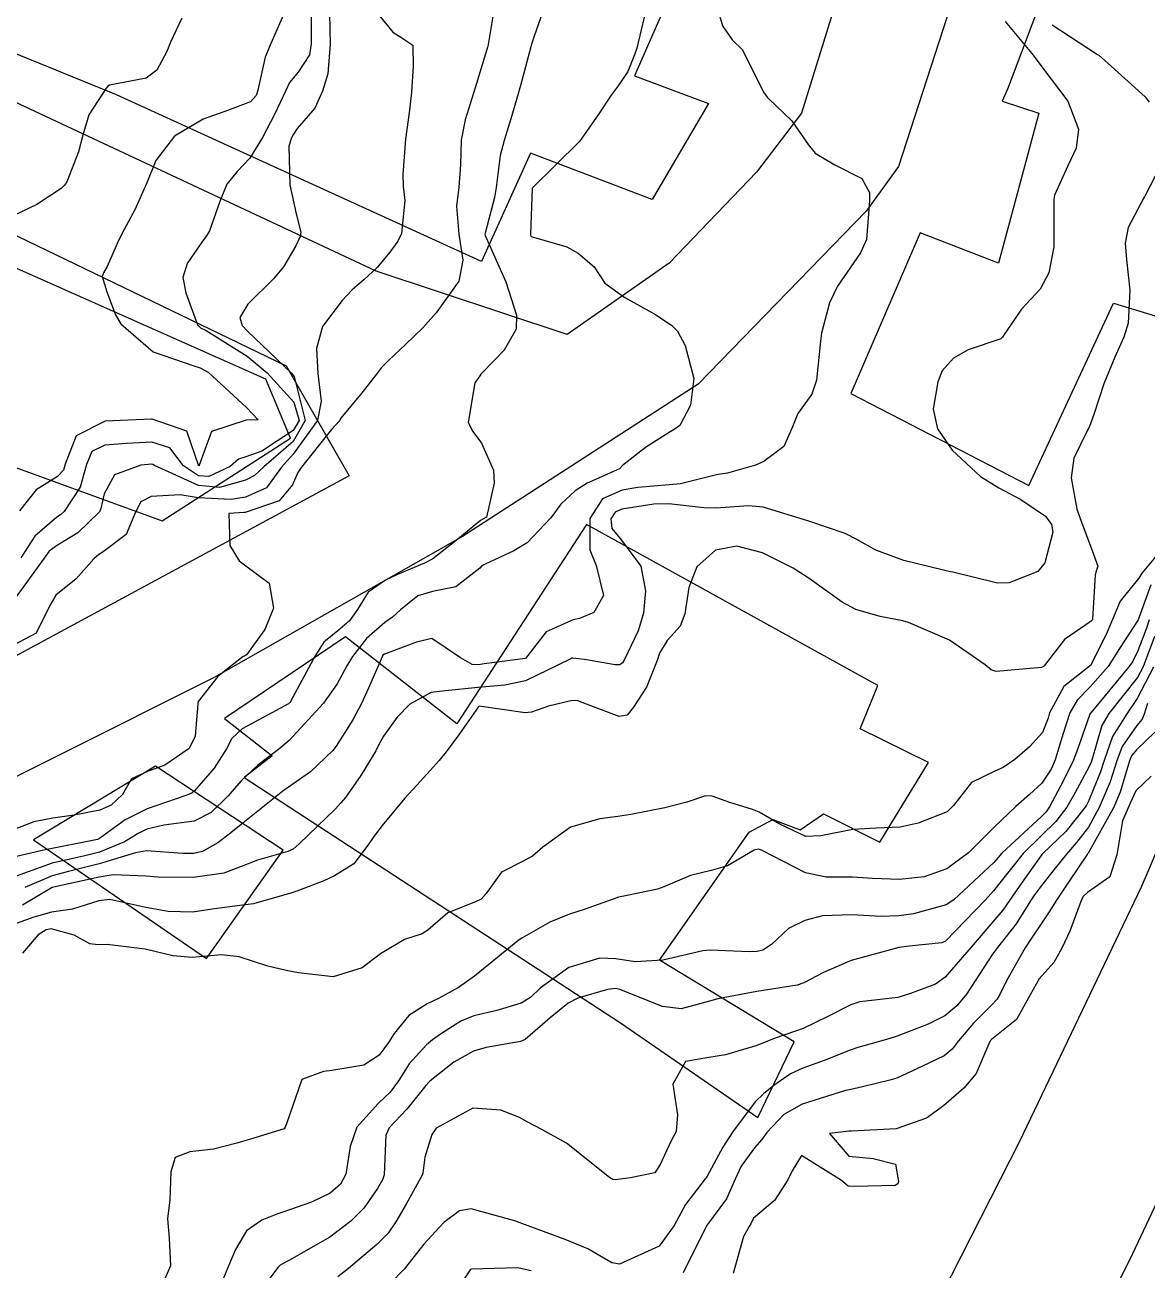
# Model space of a CAD drawing. Header units: metres. Extents: x 318500 to 325275, y 7408834 to 7428799.
# Drawn here: x 323487.3 to 323535, y 7419790 to 7419842.9 of the extents above; entities that cross this region are included whole.
import ezdxf

# ---------------------------------------------------------------- set-up
doc = ezdxf.new("R2010")
doc.units = ezdxf.units.M
doc.header["$MEASUREMENT"] = 0
for name, color, linetype in [('Curvas de Nivel 1m', 11, 'Continuous'), ('Curvas de Nivel 5m', 15, 'Continuous'), ('Edificações', 30, 'Continuous'), ('Vias Primárias', 230, 'Continuous')]:
    doc.layers.add(name, color=color, linetype=linetype)

msp = doc.modelspace()

# ---------------------------------------------------------------- linework, layer by layer
at = {"layer": 'Curvas de Nivel 1m', "flags": 128}
for points, elevation in [([(323509.466, 7419843.992), (323508.915, 7419842.458), (323508.804, 7419842.108), (323508.777, 7419842.001), (323508.385, 7419840.507), (323508.248, 7419840.006), (323507.937, 7419838.936), (323507.643, 7419838.012), (323507.481, 7419837.376), (323507.305, 7419836.015), (323507.239, 7419835.6), (323506.829, 7419834.02), (323506.834, 7419833.985), (323507.718, 7419832.011), (323508.166, 7419830.596), (323508.152, 7419830.006), (323507.642, 7419829.106), (323506.722, 7419828.161), (323506.655, 7419828.087), (323506.606, 7419828.022), (323506.405, 7419827.714), (323506.122, 7419826.029), (323506.313, 7419825.645), (323506.687, 7419825.163), (323507.198, 7419824.015), (323507.218, 7419823.458), (323506.892, 7419822.017), (323506.734, 7419821.924), (323506.638, 7419821.869), (323505.676, 7419821.08), (323504.622, 7419820.237), (323504.263, 7419820.055), (323503.117, 7419819.568), (323502.609, 7419819.34), (323501.866, 7419818.818), (323501.411, 7419818.092), (323501.072, 7419817.606), (323500.576, 7419817.176), (323499.983, 7419816.695), (323499.621, 7419816.114), (323498.573, 7419814.171), (323498.544, 7419814.13), (323498.53, 7419814.114), (323498.481, 7419814.082), (323496.519, 7419813.015), (323496.078, 7419812.601), (323495.843, 7419812.167), (323495.324, 7419811.345), (323494.483, 7419810.374), (323494.376, 7419810.287), (323494.124, 7419810.185), (323492.471, 7419809.622), (323491.543, 7419809.145), (323490.452, 7419808.354), (323490.373, 7419808.309), (323490.011, 7419808.237), (323488.447, 7419807.937), (323488.02, 7419807.841), (323486.442, 7419807.477)], 741), ([(323501.733, 7419844.092), (323502.915, 7419842.617), (323503.254, 7419842.416), (323503.764, 7419842.067), (323503.784, 7419841.179), (323503.715, 7419840.067), (323503.625, 7419839.313), (323503.452, 7419838.071), (323503.335, 7419836.573), (323503.354, 7419836.072), (323503.424, 7419835.468), (323503.289, 7419834.073), (323503.131, 7419833.739), (323502.788, 7419833.276), (323502.245, 7419832.619), (323501.681, 7419832.091), (323501.185, 7419831.676), (323500.761, 7419831.225), (323499.929, 7419830.112), (323499.67, 7419829.182), (323499.724, 7419828.115), (323499.867, 7419826.948), (323499.708, 7419826.115), (323498.676, 7419824.69), (323498.188, 7419824.137), (323497.544, 7419823.26), (323496.65, 7419822.858), (323496.048, 7419822.767), (323494.65, 7419822.831), (323493.884, 7419822.959), (323492.65, 7419822.893), (323492.203, 7419822.661), (323491.98, 7419822.22), (323491.584, 7419821.268), (323490.614, 7419820.538), (323490.426, 7419820.429), (323490.208, 7419820.244), (323489.459, 7419819.394), (323488.594, 7419818.697), (323488.346, 7419818.264), (323487.766, 7419817.078), (323486.562, 7419816.448)], 743), ([(323507.23, 7419843.714), (323506.946, 7419842.02), (323506.94, 7419841.989), (323506.908, 7419841.884), (323506.469, 7419840.443), (323506.348, 7419840.028), (323505.996, 7419838.9), (323505.821, 7419838.035), (323505.788, 7419836.984), (323505.717, 7419836.037), (323505.627, 7419835.229), (323505.727, 7419834.036), (323505.89, 7419832.927), (323505.714, 7419832.036), (323504.756, 7419830.696), (323504.193, 7419830.058), (323503.455, 7419829.354), (323502.729, 7419828.669), (323502.438, 7419828.369), (323502.218, 7419828.085), (323501.563, 7419827.235), (323500.692, 7419826.208), (323500.67, 7419826.121), (323500.654, 7419826.101), (323500.314, 7419825.734), (323499.023, 7419824.125), (323498.878, 7419823.916), (323498.659, 7419823.387), (323498.087, 7419822.7), (323496.641, 7419822.21), (323496.592, 7419822.209), (323495.944, 7419822.167), (323495.983, 7419820.803), (323496.385, 7419820.162), (323496.608, 7419819.987), (323497.658, 7419819.201), (323497.838, 7419818.141), (323497.482, 7419817.24), (323496.697, 7419816.158), (323496.607, 7419816.111), (323496.559, 7419816.09), (323495.482, 7419815.235), (323494.651, 7419814.179), (323494.626, 7419814.083), (323494.515, 7419812.701), (323494.263, 7419812.184), (323493.223, 7419811.476), (323492.495, 7419811.2), (323491.814, 7419810.897), (323491.422, 7419810.226), (323490.941, 7419809.765), (323490.47, 7419809.558), (323489.368, 7419809.345), (323488.464, 7419809.214), (323487.667, 7419809.066), (323486.455, 7419808.597)], 742), ([(323500.218, 7419843.406), (323500.258, 7419842.11), (323500.149, 7419840.854), (323499.932, 7419840.114), (323499.595, 7419839.393), (323498.856, 7419838.525), (323498.691, 7419838.294), (323498.607, 7419838.134), (323498.494, 7419837.783), (323498.544, 7419836.134), (323498.811, 7419834.896), (323499.009, 7419834.127), (323498.981, 7419833.943), (323498.791, 7419833.547), (323498.271, 7419832.644), (323497.845, 7419832.144), (323496.759, 7419831.069), (323496.417, 7419830.499), (323496.514, 7419830.162), (323496.746, 7419829.911), (323498.616, 7419828.132), (323498.718, 7419827.99), (323499.186, 7419826.123), (323498.681, 7419825.22), (323497.431, 7419824.149), (323497.039, 7419823.78), (323496.661, 7419823.578), (323495.552, 7419823.276), (323494.658, 7419823.352), (323492.784, 7419824.208), (323492.714, 7419824.253), (323492.671, 7419824.266), (323492.208, 7419824.217), (323491.088, 7419823.809), (323490.651, 7419823), (323490.508, 7419822.375), (323490.448, 7419822.242), (323489.529, 7419821.348), (323488.618, 7419820.798), (323488.319, 7419820.56), (323488.098, 7419820.268), (323486.87, 7419818.563)], 744), ([(323498.37, 7419843.584), (323497.734, 7419842.148), (323497.485, 7419841.567), (323497.183, 7419840.155), (323497.107, 7419839.926), (323496.873, 7419839.663), (323495.781, 7419839.256), (323494.861, 7419838.921), (323493.634, 7419838.198), (323492.84, 7419837.162), (323492.461, 7419836.216), (323491.957, 7419835.079), (323491.495, 7419834.23), (323491.258, 7419833.768), (323490.776, 7419832.658), (323490.621, 7419832.393), (323490.562, 7419832.242), (323490.763, 7419831.589), (323491.13, 7419830.611), (323491.354, 7419830.231), (323492.733, 7419829.044), (323494.464, 7419828.444), (323494.723, 7419828.353), (323495.062, 7419828.177), (323496.698, 7419826.669), (323497.19, 7419826.153), (323496.69, 7419826.136), (323495.212, 7419825.648), (323494.67, 7419824.18), (323494.167, 7419825.67), (323492.69, 7419826.18), (323492.659, 7419826.179), (323490.688, 7419826.09), (323489.463, 7419825.471), (323488.99, 7419824.257), (323488.918, 7419824.006), (323488.662, 7419823.741), (323487.756, 7419823.171), (323487.059, 7419822.284)], 746), ([(323516.703, 7419843.668), (323516.92, 7419842.887), (323517.328, 7419842.296), (323517.769, 7419841.877), (323518.673, 7419840.073), (323518.829, 7419839.861), (323518.852, 7419839.833), (323518.879, 7419839.802), (323519.873, 7419838.853), (323520.565, 7419837.843), (323520.855, 7419837.487), (323521.697, 7419836.978), (323522.839, 7419836.406), (323523.165, 7419835.805), (323523.177, 7419835.453), (323523.045, 7419833.806), (323522.794, 7419833.245), (323521.815, 7419831.824), (323521.473, 7419831.126), (323521.127, 7419829.834), (323521.083, 7419829.497), (323520.922, 7419827.837), (323520.714, 7419827.242), (323520.131, 7419826.42), (323519.896, 7419825.848), (323519.529, 7419825.01), (323518.678, 7419824.376), (323518.322, 7419824.218), (323517.143, 7419823.883), (323516.734, 7419823.824), (323516.669, 7419823.809), (323515.146, 7419823.429), (323514.662, 7419823.384), (323513.324, 7419823.269), (323512.658, 7419823.155), (323511.819, 7419822.786), (323511.291, 7419821.96), (323511.292, 7419820.625), (323511.558, 7419819.956), (323511.873, 7419818.679), (323511.451, 7419817.957), (323510.846, 7419817.706), (323510.585, 7419817.655), (323509.425, 7419817.139), (323508.56, 7419816), (323506.801, 7419815.774), (323506.557, 7419815.741), (323506.282, 7419815.749), (323505.79, 7419816.032), (323504.572, 7419816.858), (323503.926, 7419816.703), (323502.562, 7419816.186), (323502.497, 7419816.145), (323502.457, 7419816.081), (323501.886, 7419814.748), (323501.582, 7419814.09), (323501.222, 7419813.4), (323500.513, 7419812.281), (323500.37, 7419812.102), (323499.419, 7419811.193), (323498.486, 7419810.537), (323498.247, 7419810.37), (323497.957, 7419810.138), (323496.468, 7419808.945), (323496.037, 7419808.592), (323495.473, 7419808.17), (323494.833, 7419807.798), (323494.453, 7419807.717), (323493.99, 7419807.724), (323492.446, 7419807.827), (323491.979, 7419807.749), (323490.44, 7419807.273), (323489.139, 7419806.952), (323488.435, 7419806.772), (323487.272, 7419806.277)], 739), ([(323493.945, 7419843.219), (323493.472, 7419842.202), (323493.306, 7419841.802), (323492.892, 7419841.012), (323492.429, 7419840.675), (323490.882, 7419840.377), (323490.801, 7419840.321), (323490.738, 7419840.241), (323490.004, 7419839.107), (323489.738, 7419838.251), (323489.559, 7419837.536), (323489.065, 7419836.258), (323488.97, 7419836.116), (323488.826, 7419835.985), (323487.793, 7419835.297), (323486.808, 7419834.829)], 747), ([(323528.93, 7419843.082), (323530.062, 7419841.713), (323530.894, 7419840.629), (323531.603, 7419839.693), (323532.052, 7419838.504), (323531.953, 7419837.689), (323531.598, 7419836.943), (323531.038, 7419835.698), (323531.006, 7419835.519), (323531.008, 7419833.698), (323530.997, 7419833.499), (323530.787, 7419832.393), (323530.421, 7419831.705), (323529.626, 7419830.858), (323528.867, 7419829.728), (323528.82, 7419829.658), (323528.748, 7419829.597), (323527.37, 7419829.121), (323526.735, 7419828.769), (323526.256, 7419828.236), (323526.075, 7419827.766), (323525.871, 7419826.606), (323526.06, 7419825.766), (323526.687, 7419824.86), (323527.888, 7419823.742), (323528.663, 7419823.258), (323529.608, 7419822.764), (323530.645, 7419822.051), (323530.901, 7419821.697), (323530.964, 7419821.37), (323530.624, 7419820.072), (323530.327, 7419819.704), (323529.108, 7419819.227), (323528.612, 7419819.2), (323526.708, 7419819.67), (323526.619, 7419819.693), (323526.318, 7419819.763), (323524.624, 7419820.17), (323523.444, 7419820.614), (323522.633, 7419821.069), (323522.141, 7419821.323), (323520.64, 7419821.823), (323520.59, 7419821.841), (323518.649, 7419822.432), (323518.029, 7419822.49), (323516.648, 7419822.399), (323516.134, 7419822.411), (323514.65, 7419822.576), (323514.011, 7419822.565), (323512.646, 7419822.346), (323512.364, 7419822.224), (323512.185, 7419821.947), (323512.216, 7419821.527), (323512.631, 7419821.029), (323513.459, 7419819.932), (323513.656, 7419818.877), (323513.563, 7419817.93), (323513.337, 7419817.174), (323512.746, 7419815.938), (323512.679, 7419815.819), (323512.558, 7419815.735), (323512.357, 7419815.742), (323511.061, 7419815.962), (323510.561, 7419816.026), (323510.516, 7419816.016), (323510.453, 7419815.972), (323508.551, 7419815.059), (323507.681, 7419814.876), (323506.548, 7419814.778), (323505.139, 7419814.634), (323504.545, 7419814.554), (323503.638, 7419814.064), (323503.093, 7419813.511), (323502.519, 7419812.707), (323502.296, 7419812.299), (323502.188, 7419812.083), (323501.553, 7419811.03), (323500.898, 7419810.096), (323500.71, 7419809.865), (323500.475, 7419809.62), (323498.931, 7419808.123), (323498.676, 7419807.907), (323498.455, 7419807.808), (323497.162, 7419807.437), (323496.445, 7419807.154), (323495.728, 7419806.88), (323494.438, 7419806.693), (323492.948, 7419806.712), (323492.435, 7419806.758), (323491.028, 7419806.816), (323490.435, 7419806.711), (323488.44, 7419806.27), (323487.175, 7419805.522)], 738), ([(323530.929, 7419842.938), (323532.861, 7419841.68), (323532.91, 7419841.647), (323533.151, 7419841.431), (323534.883, 7419839.871), (323535.057, 7419839.647)], 737), ([(323535.542, 7419836.947), (323534.866, 7419835.649), (323534.854, 7419835.625), (323534.829, 7419835.587), (323534.155, 7419834.315), (323534.038, 7419833.661), (323534.092, 7419832.959), (323534.239, 7419831.658), (323534.156, 7419830.262), (323533.982, 7419829.662), (323533.597, 7419828.807), (323533.125, 7419827.674), (323532.707, 7419826.374), (323532.518, 7419825.866), (323532.416, 7419825.683), (323531.857, 7419824.514), (323531.746, 7419823.689), (323531.983, 7419822.354), (323532.219, 7419821.684), (323532.629, 7419820.594), (323532.868, 7419819.922), (323532.788, 7419819.677), (323532.755, 7419819.541), (323532.645, 7419817.679), (323532.632, 7419817.636), (323532.589, 7419817.585), (323531.451, 7419816.817), (323530.587, 7419815.7), (323530.579, 7419815.681), (323530.56, 7419815.662), (323530.486, 7419815.628), (323528.557, 7419815.456), (323528.344, 7419815.519), (323528.092, 7419815.737), (323526.575, 7419816.791), (323524.826, 7419817.538), (323524.587, 7419817.602), (323523.621, 7419817.795), (323522.594, 7419818.094), (323522.016, 7419818.401), (323520.613, 7419819.4), (323519.923, 7419819.847), (323518.626, 7419820.496), (323517.537, 7419820.784), (323516.627, 7419820.613), (323515.829, 7419819.902), (323515.497, 7419819.016), (323515.327, 7419817.909), (323515.121, 7419817.373), (323514.573, 7419816.771), (323514.252, 7419816.236), (323514.142, 7419815.924), (323513.693, 7419814.784), (323513.145, 7419813.934), (323512.874, 7419813.598), (323512.534, 7419813.54), (323511.447, 7419813.956), (323510.779, 7419814.203), (323510.542, 7419814.219), (323509.529, 7419813.985), (323508.811, 7419813.721), (323508.536, 7419813.701), (323506.586, 7419813.973), (323506.539, 7419813.942), (323505.751, 7419812.802), (323505.183, 7419812.04), (323504.882, 7419811.667), (323504.498, 7419811.244), (323503.929, 7419810.618), (323503.425, 7419810.066), (323502.468, 7419808.912), (323502.111, 7419808.436), (323501.872, 7419808.086), (323501.263, 7419807.276), (323500.44, 7419806.772), (323499.982, 7419806.561), (323498.837, 7419806.124), (323498.533, 7419806.024), (323498.428, 7419805.989), (323496.994, 7419805.579), (323496.42, 7419805.505), (323495.235, 7419805.35), (323494.416, 7419805.225), (323493.366, 7419805.246), (323492.418, 7419805.423), (323490.892, 7419805.756), (323490.422, 7419805.707), (323489.307, 7419805.357), (323488.415, 7419805.231), (323487.664, 7419805.018), (323486.404, 7419804.564)], 737), ([(323535.395, 7419820.406), (323534.755, 7419819.648), (323534.705, 7419819.563), (323534.616, 7419819.415), (323533.818, 7419818.446), (323533.501, 7419817.666), (323533.229, 7419817.022), (323532.56, 7419815.705), (323531.427, 7419814.815), (323530.826, 7419813.697), (323530.761, 7419813.474), (323530.527, 7419812.865), (323529.972, 7419812.255), (323529.342, 7419811.718), (323528.854, 7419811.375), (323528.502, 7419811.21), (323527.498, 7419810.742), (323526.734, 7419809.756), (323526.477, 7419809.485), (323525.236, 7419809.009), (323524.471, 7419808.834), (323523.475, 7419808.8), (323522.469, 7419808.743), (323521.106, 7419808.47), (323520.466, 7419808.445), (323519.364, 7419808.958), (323518.476, 7419809.479), (323518.202, 7419809.588), (323517.234, 7419809.879), (323516.484, 7419810.16), (323516.204, 7419810.174), (323515.412, 7419809.906), (323514.477, 7419809.653), (323513.031, 7419809.377), (323512.473, 7419809.288), (323511.718, 7419809.197), (323510.469, 7419808.833), (323509.283, 7419807.988), (323508.847, 7419807.601), (323508.451, 7419807.397), (323507.532, 7419806.92), (323506.877, 7419806.016), (323506.665, 7419805.779), (323506.425, 7419805.666), (323505.257, 7419805.197), (323504.406, 7419804.464), (323504.161, 7419804.297), (323503.418, 7419804.065), (323502.394, 7419803.453), (323501.619, 7419802.856), (323500.384, 7419802.483), (323498.906, 7419802.643), (323498.386, 7419802.752), (323497.602, 7419802.924), (323496.392, 7419803.329), (323495.641, 7419803.41), (323494.391, 7419803.296), (323493.572, 7419803.372), (323492.394, 7419803.648), (323490.778, 7419803.845), (323490.396, 7419803.842), (323490.037, 7419803.878), (323489.381, 7419804.245), (323488.404, 7419804.51), (323488.19, 7419804.477), (323487.85, 7419804.268), (323487.18, 7419803.487)], 736), ([(323535.048, 7419817.643), (323534.934, 7419817.296), (323534.57, 7419816.325), (323534.347, 7419815.869), (323534.195, 7419815.655), (323532.647, 7419813.784), (323532.557, 7419813.68), (323532.539, 7419813.636), (323532.027, 7419812.175), (323531.835, 7419811.687), (323531.4, 7419810.788), (323530.825, 7419809.697), (323530.682, 7419809.494), (323530.476, 7419809.292), (323528.799, 7419807.725), (323528.636, 7419807.549), (323528.454, 7419807.334), (323526.758, 7419805.755), (323526.427, 7419805.534), (323525.034, 7419805.16), (323524.419, 7419805.074), (323523.668, 7419805.04), (323522.42, 7419805.115), (323521.178, 7419805.069), (323520.416, 7419804.876), (323519.722, 7419804.535), (323519.001, 7419803.854), (323518.64, 7419803.615), (323518.397, 7419803.555), (323518.07, 7419803.538), (323516.397, 7419803.613), (323516.086, 7419803.584), (323514.393, 7419803.183), (323513.208, 7419803.116), (323512.393, 7419803.239), (323511.708, 7419803.265), (323510.389, 7419802.87), (323509.172, 7419801.988), (323508.765, 7419801.603), (323508.37, 7419801.358), (323507.328, 7419801.048), (323506.362, 7419800.818), (323505.8, 7419800.587), (323504.947, 7419800.041), (323504.598, 7419799.794), (323504.343, 7419799.588), (323503.606, 7419798.785), (323503.159, 7419798.062), (323502.807, 7419797.573), (323502.31, 7419797.107), (323501.393, 7419796.084), (323501.108, 7419795.267), (323500.925, 7419794.09), (323500.698, 7419793.659), (323500.258, 7419793.286), (323499.463, 7419792.901), (323498.245, 7419792.477), (323497.986, 7419792.39), (323497.353, 7419792.139), (323496.703, 7419791.677), (323496.227, 7419790.889), (323495.918, 7419790.155), (323495.419, 7419788.945)], 734), ([(323535.274, 7419816.945), (323534.799, 7419815.646), (323534.555, 7419815.193), (323533.335, 7419813.668), (323533.048, 7419813.157), (323532.614, 7419811.678), (323532.591, 7419811.596), (323532.506, 7419811.413), (323531.895, 7419810.28), (323531.558, 7419809.689), (323531.093, 7419809.074), (323530.468, 7419808.466), (323529.706, 7419807.711), (323529.146, 7419807.023), (323528.436, 7419806.126), (323528.089, 7419805.735), (323526.404, 7419803.997), (323526.248, 7419803.916), (323524.851, 7419803.775), (323524.452, 7419803.727), (323524.399, 7419803.718), (323524.316, 7419803.699), (323522.394, 7419803.176), (323521.217, 7419802.656), (323520.384, 7419802.215), (323520.1, 7419802.126), (323518.38, 7419801.86), (323516.719, 7419801.54), (323516.373, 7419801.442), (323515.162, 7419801.114), (323514.369, 7419801.209), (323512.563, 7419801.938), (323512.38, 7419801.982), (323512.044, 7419801.945), (323510.773, 7419801.565), (323510.371, 7419801.355), (323509.605, 7419800.738), (323508.755, 7419799.994), (323508.537, 7419799.807), (323508.346, 7419799.732), (323506.879, 7419799.478), (323506.34, 7419799.323), (323505.508, 7419798.856), (323504.492, 7419798.047), (323504.318, 7419797.856), (323503.513, 7419796.853), (323502.766, 7419796.065), (323502.613, 7419795.749), (323502.549, 7419794.067), (323502.479, 7419793.856), (323502.261, 7419793.486), (323501.679, 7419792.648), (323501.136, 7419792.087), (323500.233, 7419791.417), (323498.528, 7419790.43), (323498.222, 7419790.286), (323498.129, 7419790.223), (323498.046, 7419790.132), (323497.252, 7419789.091)], 733), ([(323535.232, 7419815.64), (323534.547, 7419814.301), (323534.103, 7419813.657), (323533.501, 7419812.69), (323533.144, 7419811.67), (323532.991, 7419811.185), (323532.484, 7419809.972), (323532.387, 7419809.775), (323532.33, 7419809.681), (323531.508, 7419808.652), (323530.516, 7419807.699), (323530.489, 7419807.67), (323530.459, 7419807.63), (323529.658, 7419806.495), (323529.118, 7419805.72), (323528.833, 7419805.315), (323528.416, 7419804.817), (323527.486, 7419803.744), (323526.387, 7419802.459), (323525.98, 7419802.168), (323524.912, 7419801.775), (323524.521, 7419801.635), (323524.377, 7419801.603), (323522.765, 7419801.413), (323522.372, 7419801.292), (323521.402, 7419800.787), (323520.357, 7419800.287), (323520.033, 7419800.165), (323519.117, 7419799.852), (323518.569, 7419799.635), (323518.345, 7419799.546), (323517.055, 7419799.164), (323516.337, 7419799.05), (323515.355, 7419798.884), (323514.813, 7419797.913), (323515.011, 7419796.614), (323514.951, 7419795.91), (323514.732, 7419795.475), (323514.279, 7419794.507), (323514.053, 7419794.143), (323513.018, 7419793.933), (323512.357, 7419793.851), (323512.269, 7419793.857), (323512.118, 7419793.942), (323510.292, 7419795.41), (323509.254, 7419795.986), (323508.624, 7419796.316), (323508.305, 7419796.494), (323507.5, 7419796.816), (323506.309, 7419796.888), (323504.76, 7419796.043), (323504.566, 7419795.776), (323504.281, 7419794.815), (323504.194, 7419794.128), (323504.169, 7419794.051), (323503.488, 7419792.821), (323503.047, 7419792.062), (323502.716, 7419791.584), (323502.23, 7419791.094), (323501.025, 7419790.088), (323500.579, 7419789.73)], 732), ([(323534.988, 7419814.087), (323534.84, 7419813.645), (323534.76, 7419813.423), (323534.533, 7419813.152), (323533.911, 7419812.267), (323533.677, 7419811.662), (323533.402, 7419810.76), (323532.936, 7419809.673), (323532.472, 7419808.84), (323531.971, 7419808.179), (323531.541, 7419807.689), (323531.053, 7419807.092), (323530.439, 7419806.3), (323530.179, 7419805.959), (323530.018, 7419805.706), (323529.396, 7419804.734), (323528.612, 7419803.727), (323528.397, 7419803.44), (323527.293, 7419801.746), (323526.88, 7419801.245), (323526.366, 7419800.82), (323525.657, 7419800.47), (323524.353, 7419799.951), (323524.225, 7419799.909), (323523.788, 7419799.788), (323522.67, 7419799.48), (323522.343, 7419799.365), (323521.238, 7419798.925), (323520.331, 7419798.599), (323519.813, 7419798.36), (323519.112, 7419797.852), (323518.663, 7419797.51), (323518.313, 7419797.163), (323517.35, 7419795.874), (323516.94, 7419795.231), (323516.272, 7419794), (323516.229, 7419793.932), (323516.192, 7419793.891), (323515.349, 7419792.808), (323514.873, 7419791.911), (323514.231, 7419791.033), (323512.553, 7419790.266), (323512.224, 7419790.328), (323511.196, 7419790.922), (323510.233, 7419791.315), (323508.392, 7419791.988), (323508.241, 7419792.056), (323508.142, 7419792.091), (323506.249, 7419792.616), (323505.746, 7419792.529), (323505.089, 7419792.037), (323504.231, 7419791.119), (323503.761, 7419790.518), (323503.4, 7419790.058), (323502.817, 7419789.458)], 731), ([(323535.14, 7419811.001), (323534.491, 7419810.385), (323534.256, 7419809.881), (323534.163, 7419809.655), (323533.922, 7419809.105), (323533.679, 7419807.662), (323533.383, 7419806.729), (323532.436, 7419806.057), (323532.241, 7419805.874), (323532.144, 7419805.683), (323531.682, 7419804.416), (323531.346, 7419803.691), (323531.002, 7419803.086), (323530.387, 7419802.388), (323529.997, 7419801.706), (323529.416, 7419800.662), (323528.351, 7419799.807), (323528.308, 7419799.773), (323528.282, 7419799.731), (323527.699, 7419798.37), (323527.173, 7419797.747), (323526.312, 7419797.001), (323525.599, 7419796.475), (323524.302, 7419796.022), (323522.405, 7419795.912), (323522.301, 7419795.911), (323521.466, 7419795.823), (323522.286, 7419794.851), (323523.324, 7419794.754), (323524.281, 7419794.511), (323524.396, 7419793.779), (323524.37, 7419793.678), (323524.267, 7419793.61), (323522.512, 7419793.561), (323522.267, 7419793.586), (323521.974, 7419793.814), (323520.286, 7419794.888), (323519.883, 7419794.236), (323519.705, 7419793.846), (323519.131, 7419792.978), (323518.245, 7419792.215), (323518.126, 7419791.977), (323518.064, 7419791.863), (323517.812, 7419791.442), (323517.371, 7419789.873)], 729)]:
    msp.add_lwpolyline(points, dxfattribs=dict(at, elevation=elevation))
at = {"layer": 'Curvas de Nivel 5m', "flags": 128}
for points, elevation in [([(323499.461, 7419844.122), (323499.45, 7419842.657), (323499.446, 7419842.122), (323499.372, 7419841.654), (323498.892, 7419840.928), (323498.531, 7419840.489), (323498.364, 7419840.138), (323497.889, 7419839.12), (323497.378, 7419838.152), (323496.841, 7419837.263), (323496.306, 7419836.695), (323495.861, 7419836.17), (323495.567, 7419835.425), (323495.126, 7419834.177), (323495.002, 7419833.973), (323494.793, 7419833.695), (323494.178, 7419832.79), (323493.995, 7419832.192), (323494.123, 7419831.549), (323494.622, 7419830.182), (323494.748, 7419830.062), (323494.98, 7419829.944), (323496.73, 7419828.858), (323497.582, 7419828.147), (323498.702, 7419826.899), (323498.936, 7419826.126), (323498.686, 7419825.693), (323497.349, 7419824.822), (323496.674, 7419824.582), (323496.359, 7419824.477), (323495.999, 7419824.167), (323495.101, 7419823.738), (323494.664, 7419823.763), (323494.017, 7419824.19), (323493.439, 7419824.96), (323492.68, 7419825.196), (323491.602, 7419825.149), (323490.678, 7419825.078), (323490.122, 7419824.799), (323489.901, 7419824.248), (323489.623, 7419823.283), (323488.944, 7419822.257), (323488.788, 7419822.108), (323488.636, 7419822.006), (323487.7, 7419821.198), (323487.11, 7419820.283)], 745), ([(323513.6, 7419843.256), (323513.28, 7419841.936), (323513.188, 7419841.655), (323512.895, 7419840.957), (323512.485, 7419840.347), (323512.195, 7419839.95), (323511.668, 7419839.158), (323510.85, 7419837.97), (323508.83, 7419836), (323508.766, 7419834.035), (323508.769, 7419834), (323508.799, 7419833.942), (323510.312, 7419833.497), (323510.793, 7419833.225), (323511.475, 7419832.648), (323511.931, 7419831.953), (323512.771, 7419831.341), (323514.05, 7419830.638), (323514.754, 7419830.171), (323515.019, 7419829.916), (323515.344, 7419829.308), (323515.712, 7419827.905), (323515.57, 7419826.769), (323515.107, 7419825.914), (323514.877, 7419825.738), (323514.696, 7419825.634), (323513.65, 7419824.965), (323512.674, 7419824.203), (323512.549, 7419824.065), (323512.286, 7419823.946), (323511.17, 7419823.455), (323510.657, 7419823.129), (323510.058, 7419822.57), (323509.628, 7419821.985), (323508.629, 7419820.918), (323508.055, 7419820.577), (323506.838, 7419820.018), (323506.701, 7419819.937), (323506.617, 7419819.844), (323505.593, 7419819.048), (323504.602, 7419818.852), (323503.984, 7419818.675), (323503.236, 7419818.07), (323502.898, 7419817.763), (323502.582, 7419817.536), (323501.802, 7419816.857), (323501.199, 7419816.094), (323500.963, 7419815.689), (323500.548, 7419814.923), (323499.974, 7419814.108), (323498.514, 7419812.524), (323498.059, 7419812.137), (323497.185, 7419811.465), (323496.49, 7419810.827), (323496.177, 7419810.471), (323495.924, 7419810.166), (323495.19, 7419809.456), (323494.469, 7419809.095), (323493.187, 7419808.925), (323492.458, 7419808.755), (323492.1, 7419808.571), (323491.509, 7419808.219), (323490.445, 7419807.777), (323489.828, 7419807.624), (323488.44, 7419807.301), (323486.91, 7419806.759)], 740), ([(323535.125, 7419819.13), (323534.59, 7419817.65), (323533.8, 7419816.433), (323533.31, 7419815.669), (323532.551, 7419814.801), (323531.991, 7419814.24), (323531.682, 7419813.689), (323531.405, 7419812.813), (323531.059, 7419811.695), (323530.895, 7419811.306), (323530.495, 7419810.701), (323529.973, 7419810.223), (323529.383, 7419809.716), (323528.471, 7419808.83), (323527.375, 7419807.746), (323526.45, 7419807.061), (323525.487, 7419806.727), (323524.443, 7419806.618), (323523.304, 7419806.658), (323522.444, 7419806.716), (323521.336, 7419806.719), (323520.446, 7419806.891), (323518.577, 7419807.859), (323518.46, 7419807.902), (323518.274, 7419807.863), (323517.131, 7419807.198), (323516.447, 7419807.002), (323515.566, 7419806.781), (323514.436, 7419806.296), (323514.158, 7419806.199), (323512.88, 7419805.935), (323512.507, 7419805.861), (323512.428, 7419805.836), (323511.044, 7419805.337), (323510.418, 7419805.138), (323509.594, 7419804.801), (323508.402, 7419804.122), (323508.329, 7419804.073), (323508.231, 7419804.002), (323507.217, 7419803.186), (323506.385, 7419802.507), (323505.709, 7419802.03), (323504.855, 7419801.56), (323504.369, 7419801.324), (323503.596, 7419800.827), (323502.969, 7419800.071), (323502.73, 7419799.688), (323502.336, 7419799.147), (323501.684, 7419798.725), (323500.326, 7419798.498), (323499.972, 7419798.459), (323499.046, 7419798.119), (323498.399, 7419796.226), (323498.354, 7419796.129), (323498.337, 7419796.092), (323498.298, 7419796.012), (323496.864, 7419795.572), (323496.289, 7419795.407), (323495.291, 7419795.159), (323494.283, 7419795.037), (323493.672, 7419794.796), (323493.487, 7419794.192), (323493.44, 7419793.004), (323493.342, 7419792.193), (323493.408, 7419791.369), (323493.463, 7419790.191), (323493.09, 7419789.313)], 735), ([(323535.299, 7419812.868), (323534.517, 7419812.125), (323534.301, 7419811.866), (323534.219, 7419811.654), (323533.823, 7419810.327), (323533.539, 7419809.664), (323532.46, 7419807.729), (323532.441, 7419807.699), (323532.425, 7419807.68), (323531.631, 7419806.499), (323531.093, 7419805.693), (323530.84, 7419805.279), (323530.414, 7419804.644), (323530.028, 7419804.083), (323529.791, 7419803.709), (323529.006, 7419802.34), (323528.714, 7419801.725), (323528.586, 7419801.518), (323528.373, 7419801.293), (323527.591, 7419800.513), (323526.95, 7419799.751), (323526.69, 7419799.409), (323526.34, 7419799.125), (323525.428, 7419798.675), (323524.326, 7419798.176), (323524.03, 7419798.079), (323522.877, 7419797.802), (323522.319, 7419797.679), (323522.146, 7419797.64), (323520.312, 7419797.067), (323519.531, 7419796.625), (323518.811, 7419795.855), (323518.594, 7419795.559), (323518.29, 7419795.211), (323517.718, 7419794.429), (323517.458, 7419793.872), (323517.09, 7419793.046), (323516.24, 7419791.89), (323515.251, 7419789.9)], 730), ([(323508.793, 7419789.984), (323508.221, 7419790.103), (323506.247, 7419790.046), (323506.22, 7419790.041), (323506.196, 7419790.02), (323505.404, 7419788.83)], 730)]:
    msp.add_lwpolyline(points, dxfattribs=dict(at, elevation=elevation))
at = {"layer": 'Edificações'}
for points in [[(323506.68, 7419832.876), (323491.177, 7419839.962), (323481.256, 7419844.006), (323482.008, 7419845.649), (323478.297, 7419847.714), (323477.404, 7419846.123), (323470.122, 7419849.784), (323471.718, 7419854.536), (323467.725, 7419857.023), (323470.582, 7419860.088), (323491.922, 7419850.361), (323493.956, 7419849.644), (323496.352, 7419853.68), (323515.143, 7419845.233), (323513.178, 7419840.762), (323516.325, 7419839.589), (323513.929, 7419835.506), (323508.762, 7419837.477), (323506.68, 7419832.876)], [(323523.521, 7419814.858), (323511.14, 7419821.699), (323505.639, 7419813.225), (323500.901, 7419816.923), (323495.757, 7419813.458), (323497.787, 7419811.867), (323496.593, 7419810.953), (323512.592, 7419800.524), (323518.422, 7419796.5), (323519.974, 7419799.721), (323514.241, 7419803.181), (323518.063, 7419808.63), (323519.065, 7419809.16), (323520.22, 7419808.722), (323521.215, 7419809.399), (323523.604, 7419808.205), (323525.674, 7419811.586), (323522.768, 7419813.018), (323523.521, 7419814.858)], [(323492.827, 7419811.43), (323487.651, 7419808.302), (323494.999, 7419803.26), (323498.257, 7419807.855), (323492.827, 7419811.43)]]:
    msp.add_lwpolyline(points, close=True, dxfattribs=at)
for points in [[(323541.383, 7419856.346), (323533.903, 7419858.498), (323531.63, 7419850.857), (323534.057, 7419850.074), (323533.783, 7419848.627), (323532.295, 7419848.822), (323529.041, 7419840.199), (323528.806, 7419839.69), (323530.373, 7419839.182), (323528.647, 7419832.799), (323525.318, 7419834.09), (323522.377, 7419827.267), (323529.935, 7419823.356), (323533.538, 7419831.101), (323536.101, 7419830.332)], [(323486.212, 7419824.362), (323493.115, 7419821.855), (323498.574, 7419825.365), (323497.518, 7419827.88), (323497.518, 7419827.88), (323474.362, 7419838.161)]]:
    msp.add_lwpolyline(points, dxfattribs=at)
at = {"layer": 'Vias Primárias'}
for points in [[(323415.833, 7419583.302), (323419.047, 7419572.746), (323421.03, 7419562.086), (323421.351, 7419557.374), (323421.618, 7419546.016), (323420.655, 7419534.774), (323419.854, 7419529.552), (323419.495, 7419524.986, 0.238184), (323422.135, 7419522.665), (323425.333, 7419521.775), (323439.384, 7419519.04), (323447.038, 7419517.341, 0.392019), (323449.506, 7419518.783), (323449.894, 7419520.081), (323454.112, 7419536.783), (323456.933, 7419548.508), (323462.14, 7419572.405), (323463.204, 7419579.599, 0.075507), (323463.151, 7419593.445, 0), (323461.926, 7419601.304, 0.173993), (323443.828, 7419629.608, 0.279998), (323404.325, 7419640.182, 0.277838)], [(323934.92, 7420316.776, 0), (323936.242, 7420308.849)], [(323715.644, 7420145.548, 0), (323709.04, 7420132.939)], [(323939.281, 7420278.615, 0), (323933.27, 7420270.921)], [(323836.404, 7420021.217), (323839.692, 7420014.547, -0.172492), (323840.737, 7420005.613, 0), (323839.679, 7420000.995, -0.226003), (323822.498, 7419987.869), (323816.045, 7419986.261), (323809.838, 7419985.761), (323797.857, 7419985.557), (323783.43, 7419986.553), (323778.024, 7419986.103, 0.920221), (323778.024, 7419984.652), (323787.034, 7419982.652), (323805.471, 7419977.44), (323826.967, 7419970.976), (323850.367, 7419962.962), (323868.105, 7419955.747), (323881.534, 7419947.778), (323892.006, 7419939.962), (323903.28, 7419930.644), (323910.885, 7419924.39)], [(323831.088, 7420001.787, 0), (323833.844, 7420008.443, 0.220888)], [(323598.528, 7419966.652), (323592.765, 7419952.31), (323587.134, 7419938.603), (323581.597, 7419924.626), (323577.012, 7419912.916), (323571.842, 7419899.725), (323569.57, 7419892.856), (323565.667, 7419879.646), (323561.536, 7419863.268), (323557.674, 7419847.061), (323554.455, 7419836.417), (323552.773, 7419832.225), (323547.1, 7419818.74), (323541.021, 7419804.855), (323534.215, 7419790.437), (323529.039, 7419780.252), (323519.646, 7419762.915), (323510.888, 7419746.807), (323501.903, 7419730.512), (323493.281, 7419714.355), (323485.747, 7419700.92), (323479.758, 7419689.797), (323473.538, 7419677.731, 0.030456), (323468.864, 7419670.464, 0.094594)], [(323544.841, 7419940.904), (323544.575, 7419931.83), (323543.853, 7419923.776, -0.071256), (323542.902, 7419919.746), (323539.866, 7419908.551), (323536.716, 7419897.395), (323534.816, 7419890.172), (323532.084, 7419880.686), (323529.197, 7419870.249), (323526.122, 7419859.394), (323522.781, 7419847.244), (323520.276, 7419839.186), (323518.374, 7419836.675), (323514.657, 7419832.811), (323510.329, 7419829.773), (323502.207, 7419832.467), (323486.153, 7419839.979), (323467.098, 7419848.749), (323455.661, 7419853.217, 0.300227), (323451.413, 7419852.308), (323442.345, 7419845.825), (323431.07, 7419838.689, -0.228544), (323420.815, 7419837.507, -0.082878), (323409.006, 7419843.957)], [(323412.374, 7419834.898, 0.245254), (323430.619, 7419832.407), (323451.747, 7419845.295), (323453.706, 7419846.64, -0.248972), (323457.963, 7419847.126), (323482.493, 7419836.112), (323498.382, 7419828.447), (323501.058, 7419823.769), (323482.127, 7419813.536), (323467.094, 7419805.247), (323464.592, 7419803.638), (323451.311, 7419794.227), (323448.089, 7419791.534), (323439.651, 7419784.097), (323425.906, 7419772.275), (323421.248, 7419767.964), (323413.089, 7419758.712)]]:
    msp.add_lwpolyline(points, format="xyb", dxfattribs=at)
for points in [[(323525.017, 7419786.547), (323529.554, 7419795.493), (323534.732, 7419806.301), (323536.436, 7419810.313), (323540.617, 7419819.447), (323544.718, 7419828.968), (323547.546, 7419836.446), (323550.218, 7419844.538), (323552.424, 7419852.514), (323554.089, 7419859.791), (323555.677, 7419866.603), (323557.186, 7419872.721), (323558.464, 7419878.066), (323560.129, 7419883.991), (323562.181, 7419890.73), (323564.775, 7419898.861), (323567.487, 7419907.071), (323570.701, 7419914.778), (323575.888, 7419928.057), (323580.727, 7419939.944), (323585.487, 7419951.246), (323589.436, 7419961.43), (323593.578, 7419970.999), (323598.686, 7419982.719)], [(323550.425, 7419947.922), (323549.055, 7419930.579), (323547.935, 7419921.643), (323544.992, 7419909.013), (323540.284, 7419891.331), (323537.414, 7419880.526), (323534.162, 7419869.207), (323530.942, 7419858.209), (323527.338, 7419845.965), (323524.407, 7419836.91), (323523.031, 7419835.01), (323515.896, 7419827.66), (323505.883, 7419821.189), (323495.296, 7419815.188), (323482.13, 7419808.596), (323471.194, 7419802.628), (323463.573, 7419797.397), (323453.819, 7419790.515), (323448.528, 7419785.728)]]:
    msp.add_lwpolyline(points, dxfattribs=at)

doc.saveas('drawing.dxf')
